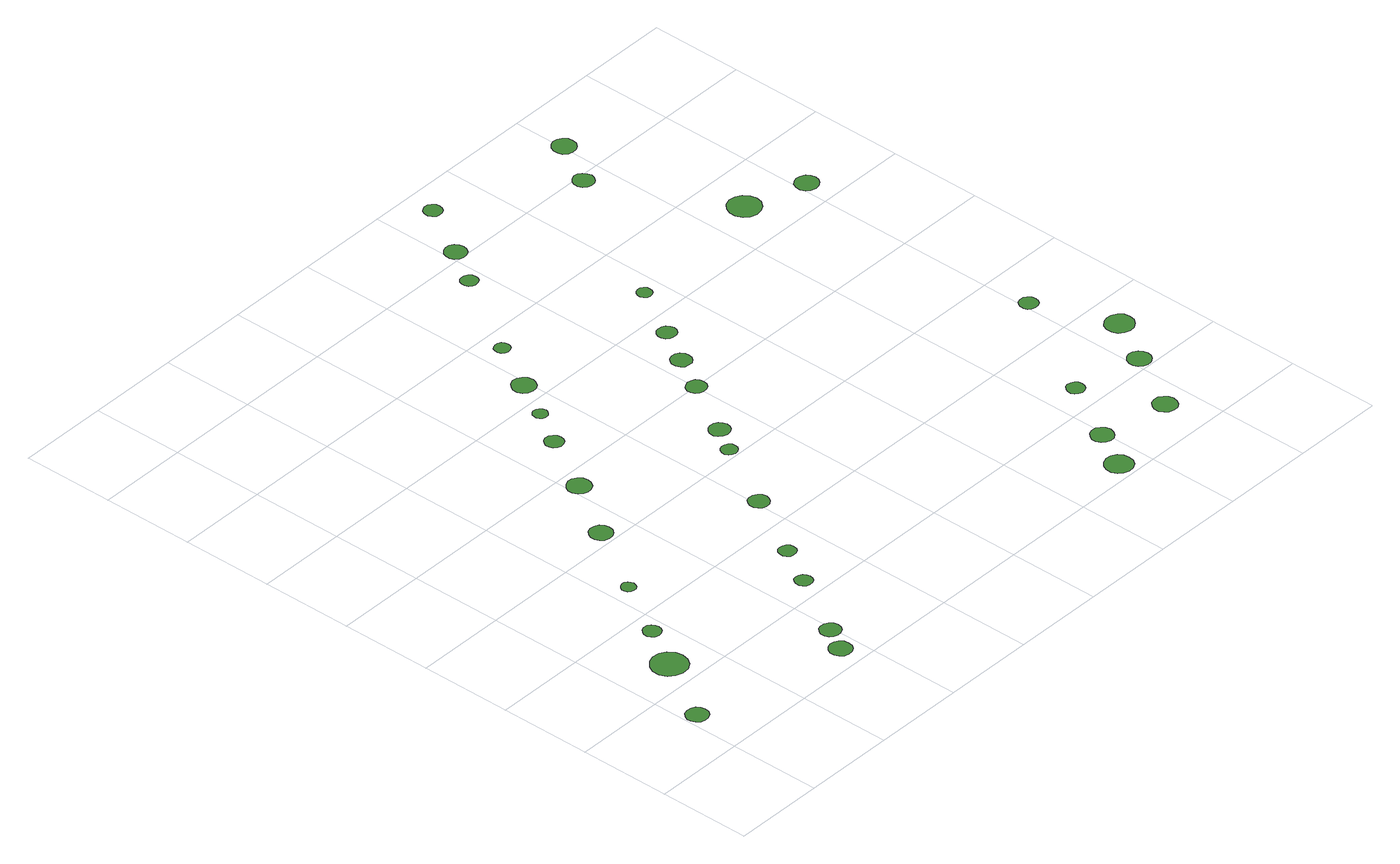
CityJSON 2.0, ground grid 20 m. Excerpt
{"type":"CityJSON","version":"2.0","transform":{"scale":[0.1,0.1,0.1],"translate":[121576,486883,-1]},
"CityObjects":{
"tree1":{"type":"SolitaryVegetationObject","attributes":{"function":"something"},"geometry":[{"type":"MultiSurface","lod":"1","boundaries":[[[0,1,2,3,4,5,6,7,8,9,10,11,12,13,14]]]}]},
"tree2":{"type":"SolitaryVegetationObject","attributes":{"function":"something"},"geometry":[{"type":"MultiSurface","lod":"1","boundaries":[[[15,16,17,18,19,20,21,22,23,24,25,26,27,28,29]]]}]},
"tree3":{"type":"SolitaryVegetationObject","attributes":{"function":"something"},"geometry":[{"type":"MultiSurface","lod":"1","boundaries":[[[30,31,32,33,34,35,36,37,38,39,40,41,42,43,44]]]}]},
"tree4":{"type":"SolitaryVegetationObject","attributes":{"function":"something"},"geometry":[{"type":"MultiSurface","lod":"1","boundaries":[[[45,46,47,48,49,50,51,52,53,54,55,56,57,58,59]]]}]},
"tree5":{"type":"SolitaryVegetationObject","attributes":{"function":"something"},"geometry":[{"type":"MultiSurface","lod":"1","boundaries":[[[60,61,62,63,64,65,66,67,68,69,70,71,72,73,74]]]}]},
"tree6":{"type":"SolitaryVegetationObject","attributes":{"function":"something"},"geometry":[{"type":"MultiSurface","lod":"1","boundaries":[[[75,76,77,78,79,80,81,82,83,84,85,86,87,88,89]]]}]},
"tree7":{"type":"SolitaryVegetationObject","attributes":{"function":"something"},"geometry":[{"type":"MultiSurface","lod":"1","boundaries":[[[90,91,92,93,94,95,96,97,98,99,100,101,102,103,104]]]}]},
"tree8":{"type":"SolitaryVegetationObject","attributes":{"function":"something"},"geometry":[{"type":"MultiSurface","lod":"1","boundaries":[[[105,106,107,108,109,110,111,112,113,114,115,116,117,118,119]]]}]},
"tree9":{"type":"SolitaryVegetationObject","attributes":{"function":"something"},"geometry":[{"type":"MultiSurface","lod":"1","boundaries":[[[120,121,122,123,124,125,126,127,128,129,130,131,132,133,134]]]}]},
"tree10":{"type":"SolitaryVegetationObject","attributes":{"function":"something"},"geometry":[{"type":"MultiSurface","lod":"1","boundaries":[[[135,136,137,138,139,140,141,142,143,144,145,146,147,148,149]]]}]},
"tree11":{"type":"SolitaryVegetationObject","attributes":{"function":"something"},"geometry":[{"type":"MultiSurface","lod":"1","boundaries":[[[150,151,152,153,154,155,156,157,158,159,160,161,162,163,164]]]}]},
"tree12":{"type":"SolitaryVegetationObject","attributes":{"function":"something"},"geometry":[{"type":"MultiSurface","lod":"1","boundaries":[[[165,166,167,168,169,170,171,172,173,174,175,176,177,178,179]]]}]},
"tree13":{"type":"SolitaryVegetationObject","attributes":{"function":"something"},"geometry":[{"type":"MultiSurface","lod":"1","boundaries":[[[180,181,182,183,184,185,186,187,188,189,190,191,192,193,194]]]}]},
"tree14":{"type":"SolitaryVegetationObject","attributes":{"function":"something"},"geometry":[{"type":"MultiSurface","lod":"1","boundaries":[[[195,196,197,198,199,200,201,202,203,204,205,206,207,208,209]]]}]},
"tree15":{"type":"SolitaryVegetationObject","attributes":{"function":"something"},"geometry":[{"type":"MultiSurface","lod":"1","boundaries":[[[210,211,212,213,214,215,216,217,218,219,220,221,222,223,224]]]}]},
"tree16":{"type":"SolitaryVegetationObject","attributes":{"function":"something"},"geometry":[{"type":"MultiSurface","lod":"1","boundaries":[[[225,226,227,228,229,230,231,232,233,234,235,236,237,238,239]]]}]},
"tree17":{"type":"SolitaryVegetationObject","attributes":{"function":"something"},"geometry":[{"type":"MultiSurface","lod":"1","boundaries":[[[240,241,242,243,244,245,246,247,248,249,250,251,252,253,254]]]}]},
"tree18":{"type":"SolitaryVegetationObject","attributes":{"function":"something"},"geometry":[{"type":"MultiSurface","lod":"1","boundaries":[[[255,256,257,258,259,260,261,262,263,264,265,266,267,268,269]]]}]},
"tree19":{"type":"SolitaryVegetationObject","attributes":{"function":"something"},"geometry":[{"type":"MultiSurface","lod":"1","boundaries":[[[270,271,272,273,274,275,276,277,278,279,280,281,282,283,284]]]}]},
"tree20":{"type":"SolitaryVegetationObject","attributes":{"function":"something"},"geometry":[{"type":"MultiSurface","lod":"1","boundaries":[[[285,286,287,288,289,290,291,292,293,294,295,296,297,298,299]]]}]},
"tree21":{"type":"SolitaryVegetationObject","attributes":{"function":"something"},"geometry":[{"type":"MultiSurface","lod":"1","boundaries":[[[300,301,302,303,304,305,306,307,308,309,310,311,312,313,314]]]}]},
"tree22":{"type":"SolitaryVegetationObject","attributes":{"function":"something"},"geometry":[{"type":"MultiSurface","lod":"1","boundaries":[[[315,316,317,318,319,320,321,322,323,324,325,326,327,328,329]]]}]},
"tree23":{"type":"SolitaryVegetationObject","attributes":{"function":"something"},"geometry":[{"type":"MultiSurface","lod":"1","boundaries":[[[330,331,332,333,334,335,336,337,338,339,340,341,342,343,344]]]}]},
"tree24":{"type":"SolitaryVegetationObject","attributes":{"function":"something"},"geometry":[{"type":"MultiSurface","lod":"1","boundaries":[[[345,346,347,348,349,350,351,352,353,354,355,356,357,358,359]]]}]},
"tree25":{"type":"SolitaryVegetationObject","attributes":{"function":"something"},"geometry":[{"type":"MultiSurface","lod":"1","boundaries":[[[360,361,362,363,364,365,366,367,368,369,370,371,372,373,374]]]}]},
"tree26":{"type":"SolitaryVegetationObject","attributes":{"function":"something"},"geometry":[{"type":"MultiSurface","lod":"1","boundaries":[[[375,376,377,378,379,380,381,382,383,384,385,386,387,388,389]]]}]},
"tree27":{"type":"SolitaryVegetationObject","attributes":{"function":"something"},"geometry":[{"type":"MultiSurface","lod":"1","boundaries":[[[390,391,392,393,394,395,396,397,398,399,400,401,402,403,404]]]}]},
"tree28":{"type":"SolitaryVegetationObject","attributes":{"function":"something"},"geometry":[{"type":"MultiSurface","lod":"1","boundaries":[[[405,406,407,408,409,410,411,412,413,414,415,416,417,418,419]]]}]},
"tree29":{"type":"SolitaryVegetationObject","attributes":{"function":"something"},"geometry":[{"type":"MultiSurface","lod":"1","boundaries":[[[420,421,422,423,424,425,426,427,428,429,430,431,432,433,434]]]}]},
"tree30":{"type":"SolitaryVegetationObject","attributes":{"function":"something"},"geometry":[{"type":"MultiSurface","lod":"1","boundaries":[[[435,436,437,438,439,440,441,442,443,444,445,446,447,448,449]]]}]},
"tree31":{"type":"SolitaryVegetationObject","attributes":{"function":"something"},"geometry":[{"type":"MultiSurface","lod":"1","boundaries":[[[450,451,452,453,454,455,456,457,458,459,460,461,462,463,464]]]}]},
"tree32":{"type":"SolitaryVegetationObject","attributes":{"function":"something"},"geometry":[{"type":"MultiSurface","lod":"1","boundaries":[[[465,466,467,468,469,470,471,472,473,474,475,476,477,478,479]]]}]},
"tree33":{"type":"SolitaryVegetationObject","attributes":{"function":"something"},"geometry":[{"type":"MultiSurface","lod":"1","boundaries":[[[480,481,482,483,484,485,486,487,488,489,490,491,492,493,494]]]}]},
"tree34":{"type":"SolitaryVegetationObject","attributes":{"function":"something"},"geometry":[{"type":"MultiSurface","lod":"1","boundaries":[[[495,496,497,498,499,500,501,502,503,504,505,506,507,508,509]]]}]},
"tree35":{"type":"SolitaryVegetationObject","attributes":{"function":"something"},"geometry":[{"type":"MultiSurface","lod":"1","boundaries":[[[510,511,512,513,514,515,516,517,518,519,520,521,522,523,524]]]}]}
},
"vertices":[
[53,119,10],[51,128,10],[45,136,10],[36,141,10],[27,142,10],[17,139,10],[10,132,10],[6,123,10],[6,114,10],[10,105,10],[17,98,10],[27,95,10],[36,96,10],[45,101,10],[51,109,10],
[152,263,10],[149,278,10],[139,291,10],[126,299,10],[110,301,10],[95,296,10],[83,285,10],[76,271,10],[76,255,10],[83,240,10],[95,230,10],[110,225,10],[126,226,10],[139,234,10],[149,247,10],
[190,356,10],[188,363,10],[184,370,10],[177,374,10],[169,375,10],[161,372,10],[156,367,10],[152,360,10],[152,352,10],[156,345,10],[161,339,10],[169,337,10],[177,338,10],[184,342,10],[188,348,10],
[388,52,10],[386,62,10],[380,70,10],[372,75,10],[362,76,10],[352,72,10],[345,66,10],[341,57,10],[341,47,10],[345,38,10],[352,31,10],[362,28,10],[372,29,10],[380,34,10],[386,42,10],
[261,481,10],[259,487,10],[256,492,10],[250,496,10],[244,496,10],[238,494,10],[233,490,10],[230,484,10],[230,478,10],[233,472,10],[238,468,10],[244,466,10],[250,466,10],[256,470,10],[259,475,10],
[418,105,10],[416,114,10],[410,122,10],[402,126,10],[393,127,10],[384,124,10],[378,118,10],[374,110,10],[374,100,10],[378,92,10],[384,86,10],[393,83,10],[402,84,10],[410,88,10],[416,96,10],
[363,632,10],[361,642,10],[355,650,10],[346,655,10],[336,656,10],[326,653,10],[319,646,10],[315,637,10],[315,627,10],[319,618,10],[326,611,10],[336,608,10],[346,609,10],[355,614,10],[361,622,10],
[498,246,10],[496,253,10],[492,259,10],[485,263,10],[478,264,10],[470,262,10],[465,257,10],[462,250,10],[462,242,10],[465,235,10],[470,230,10],[478,228,10],[485,228,10],[492,232,10],[496,238,10],
[547,330,10],[546,338,10],[541,344,10],[535,347,10],[527,348,10],[520,346,10],[514,341,10],[511,334,10],[511,326,10],[514,319,10],[520,314,10],[527,312,10],[535,313,10],[541,316,10],[546,322,10],
[448,760,10],[446,771,10],[439,779,10],[430,785,10],[420,786,10],[410,782,10],[402,775,10],[397,765,10],[397,755,10],[402,745,10],[410,738,10],[420,735,10],[430,736,10],[439,741,10],[446,750,10],
[632,473,10],[630,482,10],[625,489,10],[617,494,10],[608,495,10],[599,492,10],[593,486,10],[589,478,10],[589,468,10],[593,460,10],[599,454,10],[608,451,10],[617,452,10],[625,457,10],[630,464,10],
[516,888,10],[514,896,10],[509,902,10],[502,907,10],[494,908,10],[486,905,10],[480,899,10],[477,892,10],[477,883,10],[480,876,10],[486,870,10],[494,868,10],[502,869,10],[509,873,10],[514,880,10],
[561,965,10],[559,972,10],[555,977,10],[550,980,10],[543,981,10],[537,979,10],[532,974,10],[530,968,10],[530,962,10],[532,956,10],[537,952,10],[543,950,10],[550,950,10],[555,954,10],[559,959,10],
[713,623,10],[712,630,10],[707,635,10],[701,639,10],[694,640,10],[687,638,10],[682,633,10],[679,626,10],[679,619,10],[682,612,10],[687,608,10],[694,605,10],[701,606,10],[707,610,10],[712,616,10],
[617,1047,10],[614,1058,10],[608,1066,10],[599,1072,10],[589,1073,10],[578,1069,10],[571,1062,10],[566,1053,10],[566,1042,10],[571,1032,10],[578,1025,10],[589,1022,10],[599,1023,10],[608,1028,10],[614,1037,10],
[753,678,10],[751,687,10],[746,695,10],[738,699,10],[729,700,10],[720,697,10],[713,691,10],[709,683,10],[709,673,10],[713,665,10],[720,659,10],[729,656,10],[738,657,10],[746,662,10],[751,669,10],
[669,1156,10],[668,1163,10],[664,1168,10],[658,1172,10],[651,1172,10],[644,1170,10],[639,1166,10],[636,1159,10],[636,1152,10],[639,1146,10],[644,1141,10],[651,1139,10],[658,1140,10],[664,1143,10],[668,1149,10],
[825,800,10],[823,809,10],[818,816,10],[810,820,10],[801,821,10],[793,818,10],[786,812,10],[782,804,10],[782,795,10],[786,787,10],[793,782,10],[801,779,10],[810,780,10],[818,784,10],[823,791,10],
[869,876,10],[868,885,10],[862,893,10],[854,897,10],[845,898,10],[836,895,10],[830,889,10],[826,881,10],[826,872,10],[830,863,10],[836,857,10],[845,855,10],[854,855,10],[862,860,10],[868,868,10],
[1176,39,10],[1174,51,10],[1167,61,10],[1156,67,10],[1144,68,10],[1132,64,10],[1123,56,10],[1118,45,10],[1118,33,10],[1123,21,10],[1132,13,10],[1144,9,10],[1156,11,10],[1167,17,10],[1174,27,10],
[789,1342,10],[788,1350,10],[783,1356,10],[776,1359,10],[769,1360,10],[762,1358,10],[756,1353,10],[753,1346,10],[753,1338,10],[756,1331,10],[762,1326,10],[769,1324,10],[776,1325,10],[783,1328,10],[788,1335,10],
[915,954,10],[913,962,10],[908,969,10],[901,973,10],[892,974,10],[884,972,10],[878,966,10],[874,958,10],[874,950,10],[878,942,10],[884,936,10],[892,934,10],[901,935,10],[908,939,10],[913,946,10],
[1219,123,10],[1217,133,10],[1211,141,10],[1203,146,10],[1193,147,10],[1183,144,10],[1176,137,10],[1171,128,10],[1171,118,10],[1176,109,10],[1183,102,10],[1193,99,10],[1203,100,10],[1211,105,10],[1217,113,10],
[844,1421,10],[842,1430,10],[837,1438,10],[828,1443,10],[819,1444,10],[810,1441,10],[802,1434,10],[799,1425,10],[799,1416,10],[802,1407,10],[810,1401,10],[819,1398,10],[828,1399,10],[837,1403,10],[842,1411,10],
[977,1068,10],[976,1075,10],[972,1080,10],[966,1084,10],[959,1084,10],[953,1082,10],[948,1078,10],[945,1072,10],[945,1065,10],[948,1059,10],[953,1054,10],[959,1052,10],[966,1053,10],[972,1056,10],[976,1062,10],
[1292,258,10],[1290,266,10],[1286,272,10],[1279,276,10],[1271,277,10],[1264,275,10],[1258,269,10],[1254,262,10],[1254,254,10],[1258,247,10],[1264,242,10],[1271,239,10],[1279,240,10],[1286,244,10],[1290,250,10],
[911,1539,10],[909,1547,10],[904,1554,10],[897,1558,10],[889,1559,10],[882,1556,10],[876,1551,10],[872,1543,10],[872,1535,10],[876,1528,10],[882,1522,10],[889,1520,10],[897,1521,10],[904,1525,10],[909,1531,10],
[1372,98,10],[1369,108,10],[1363,116,10],[1354,122,10],[1344,123,10],[1333,120,10],[1326,112,10],[1321,103,10],[1321,92,10],[1326,82,10],[1333,75,10],[1344,72,10],[1354,73,10],[1363,78,10],[1369,87,10],
[1446,228,10],[1444,238,10],[1438,246,10],[1429,252,10],[1419,253,10],[1410,250,10],[1402,243,10],[1398,233,10],[1398,223,10],[1402,214,10],[1410,207,10],[1419,204,10],[1429,205,10],[1438,210,10],[1444,218,10],
[1435,501,10],[1433,509,10],[1428,516,10],[1421,520,10],[1413,521,10],[1405,518,10],[1399,512,10],[1396,505,10],[1396,497,10],[1399,489,10],[1405,484,10],[1413,481,10],[1421,482,10],[1428,486,10],[1433,493,10],
[1172,1387,10],[1170,1396,10],[1165,1404,10],[1157,1409,10],[1148,1410,10],[1139,1407,10],[1132,1400,10],[1128,1392,10],[1128,1383,10],[1132,1374,10],[1139,1368,10],[1148,1365,10],[1157,1366,10],[1165,1371,10],[1170,1378,10],
[1510,329,10],[1508,342,10],[1500,352,10],[1489,358,10],[1477,359,10],[1465,355,10],[1455,347,10],[1450,335,10],[1450,323,10],[1455,311,10],[1465,303,10],[1477,299,10],[1489,300,10],[1500,307,10],[1508,317,10],
[1324,1105,10],[1321,1119,10],[1312,1131,10],[1300,1138,10],[1285,1140,10],[1271,1135,10],[1261,1125,10],[1255,1112,10],[1255,1098,10],[1261,1084,10],[1271,1075,10],[1285,1070,10],[1300,1072,10],[1312,1079,10],[1321,1091,10],
[1231,1486,10],[1229,1496,10],[1223,1505,10],[1214,1510,10],[1204,1511,10],[1194,1508,10],[1186,1501,10],[1182,1491,10],[1182,1481,10],[1186,1471,10],[1194,1464,10],[1204,1461,10],[1214,1462,10],[1223,1467,10],[1229,1476,10],
[1447,1065,10],[1445,1075,10],[1439,1083,10],[1430,1088,10],[1420,1090,10],[1410,1086,10],[1402,1080,10],[1398,1070,10],[1398,1060,10],[1402,1050,10],[1410,1044,10],[1420,1040,10],[1430,1042,10],[1439,1047,10],[1445,1055,10]
]}
